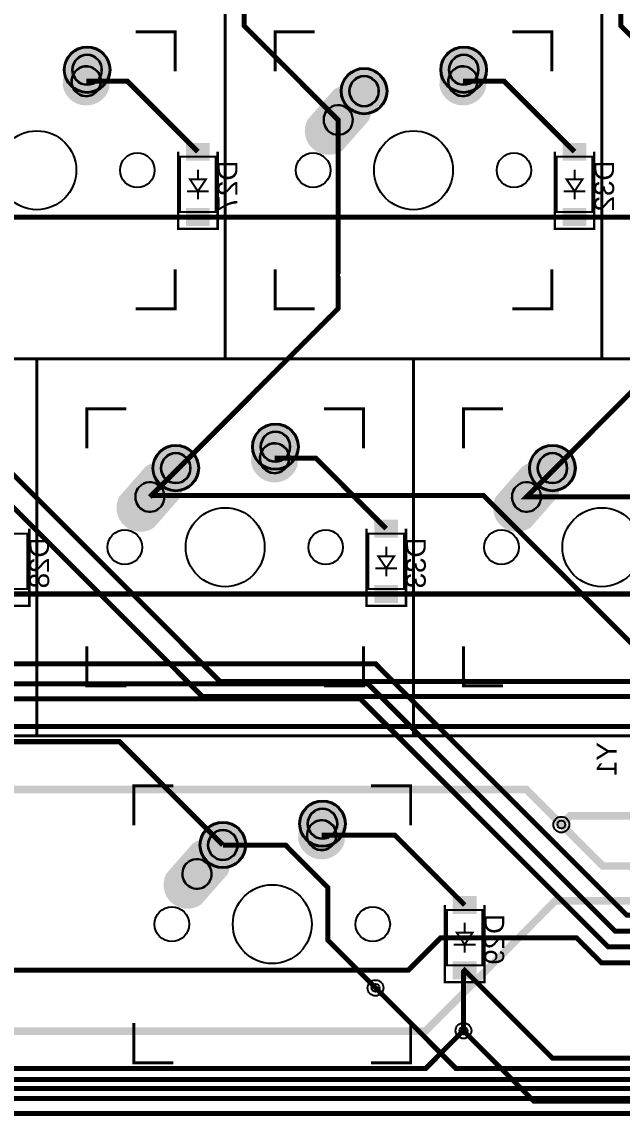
# Model space of a CAD drawing. Header units: millimetres. Extents: x 54 to 360, y -175 to -73.
# Drawn here: x 172.9 to 203.2, y -174.9 to -119.6 of the extents above; entities that cross this region are included whole.
import ezdxf

# ---------------------------------------------------------------- set-up
doc = ezdxf.new("R2010")
doc.units = ezdxf.units.MM
for name, color, linetype, true_color in [('BoardOutline', 7, 'Continuous', 0xff00ff), ('BottomLayer', 7, 'Continuous', 0x0000ff), ('BottomSilkLayer', 7, 'Continuous', 0x808000), ('BottomSolderMaskLayer', 7, 'Continuous', 0xaa00ff), ('Document', 7, 'Continuous', 0xffffff), ('Hole', 7, 'Continuous', 0x222222), ('Multi-Layer', 7, 'Continuous', 0xc0c0c0), ('TopLayer', 7, 'Continuous', 0xff0000), ('TopSolderMaskLayer', 7, 'Continuous', 0x800080)]:
    doc.layers.add(name, color=color, linetype=linetype, true_color=true_color)
doc.styles.get("Standard").update_dxf_attribs({"font": 'arial.ttf'})

msp = doc.modelspace()

# ---------------------------------------------------------------- hatches: boundary and pattern name
at = {"layer": 'BottomLayer'}
for points in [[(181.168294, -126.5936), (181.168294, -125.69342400000001), (182.368444, -125.69342400000001), (182.368444, -126.5936)], [(200.218294, -126.5936), (200.218294, -125.69342400000001), (201.418444, -125.69342400000001), (201.418444, -126.5936)], [(181.168294, -129.893568), (181.168294, -128.993392), (182.368444, -128.993392), (182.368444, -129.893568)], [(200.218294, -129.893568), (200.218294, -128.993392), (201.418444, -128.993392), (201.418444, -129.893568)], [(190.69329399999998, -145.643346), (190.69329399999998, -144.743424), (191.893444, -144.743424), (191.893444, -145.643346)], [(190.69329399999998, -148.94356800000003), (190.69329399999998, -148.04339199999998), (191.893444, -148.04339199999998), (191.893444, -148.94356800000003)], [(194.66204399999998, -164.66058), (194.66204399999998, -163.760658), (195.862194, -163.760658), (195.862194, -164.66058)], [(194.66204399999998, -167.960548), (194.66204399999998, -167.060626), (195.862194, -167.060626), (195.862194, -167.960548)]]:
    msp.add_hatch(color=256, dxfattribs=at).paths.add_polyline_path(points)
at = {"layer": 'BottomSolderMaskLayer'}
for points in [[(174.98923599999998, -122.000264, 1), (177.340768, -122.000264, 1)], [(194.039236, -122.000264, 1), (196.390768, -122.000264, 1)], [(177.27713236882502, -122.96440168973385, -0.7853981633974483), (174.9311722015116, -122.80261899472998), (174.97260763117498, -122.19639831026616, -0.7853981633974483), (177.3185677984884, -122.35818100527003)], [(196.327132368825, -122.96440168973385, -0.7853981633974483), (193.98117220151158, -122.80261899472998), (194.022607631175, -122.19639831026616, -0.7853981633974483), (196.3685677984884, -122.35818100527003)], [(188.999114, -123.080272, 1), (191.350646, -123.080272, 1)], [(189.06931221263702, -126.0884814028095, -0.7853981633974483), (187.319039793705, -124.51805177797756), (188.66069178736296, -122.99204659719048, -0.7853981633974483), (190.41096420629498, -124.56247622202243)], [(184.51423599999998, -141.050518, 1), (186.865768, -141.050518, 1)], [(186.802132368825, -142.01440168973386, -0.7853981633974483), (184.45617220151158, -141.85261899473), (184.497607631175, -141.24639831026616, -0.7853981633974483), (186.8435677984884, -141.40818100527002)], [(179.474114, -142.130526, 1), (181.825646, -142.130526, 1)], [(198.524114, -142.130526, 1), (200.87564600000002, -142.130526, 1)], [(179.544312212637, -145.13873540280954, -0.7853981633974483), (177.794039793705, -143.5683057779776), (179.135691787363, -142.04230059719046, -0.7853981633974483), (180.885964206295, -143.6127302220224)], [(198.59431221263702, -145.13873540280954, -0.7853981633974483), (196.844039793705, -143.5683057779776), (198.18569178736297, -142.04230059719046, -0.7853981633974483), (199.93596420629498, -143.6127302220224)], [(186.894216, -160.100518, 1), (189.24574800000002, -160.100518, 1)], [(189.18211236882502, -161.06440168973387, -0.7853981633974483), (186.8361522015116, -160.90261899473), (186.87758763117498, -160.29639831026614, -0.7853981633974483), (189.2235477984884, -160.45818100527)], [(181.854094, -161.180526, 1), (184.20562600000002, -161.180526, 1)], [(181.92429221263703, -164.18873540280956, -0.7853981633974483), (180.174019793705, -162.6183057779776), (181.51567178736298, -161.09230059719047, -0.7853981633974483), (183.265944206295, -162.66273022202242)]]:
    msp.add_hatch(color=256, dxfattribs=at).paths.add_polyline_path(points)
at = {"layer": 'Multi-Layer'}
for points in [[(175.040036, -122.000264, 1), (177.289968, -122.000264, 1)], [(194.090036, -122.000264, 1), (196.339968, -122.000264, 1)], [(177.22717041980982, -122.94781056034375, -0.7853981633974483), (174.98256951658422, -122.79301782839903), (175.02256958019015, -122.21298943965627, -0.7853981633974483), (177.26717048341575, -122.367782171601)], [(196.27717041980983, -122.94781056034375, -0.7853981633974483), (194.03256951658423, -122.79301782839903), (194.07256958019016, -122.21298943965627, -0.7853981633974483), (196.31717048341577, -122.367782171601)], [(189.049914, -123.080272, 1), (191.299846, -123.080272, 1)], [(189.0473029880278, -126.02158931368402, -0.7853981633974483), (187.37265262219285, -124.51901147648795), (188.68270101197217, -123.05893868631598, -0.7853981633974483), (190.35735137780713, -124.56151652351205)], [(186.75217041980983, -141.99781056034377, -0.7853981633974483), (184.50756951658423, -141.84301782839904), (184.54756958019016, -141.26298943965625, -0.7853981633974483), (186.79217048341576, -141.41778217160098)], [(184.565036, -141.050518, 1), (186.814968, -141.050518, 1)], [(179.524914, -142.130526, 1), (181.774846, -142.130526, 1)], [(198.574914, -142.130526, 1), (200.824846, -142.130526, 1)], [(179.5223029880278, -145.07184331368404, -0.7853981633974483), (177.84765262219284, -143.56926547648794), (179.1577010119722, -142.10919268631596, -0.7853981633974483), (180.83235137780716, -143.61177052351206)], [(198.57230298802781, -145.07184331368404, -0.7853981633974483), (196.89765262219285, -143.56926547648794), (198.20770101197218, -142.10919268631596, -0.7853981633974483), (199.88235137780714, -143.61177052351206)], [(186.945016, -160.100518, 1), (189.194948, -160.100518, 1)], [(189.13215041980985, -161.04781056034375, -0.7853981633974483), (186.88754951658424, -160.89301782839902), (186.92754958019017, -160.31298943965626, -0.7853981633974483), (189.17215048341578, -160.467782171601)], [(181.904894, -161.180526, 1), (184.154826, -161.180526, 1)], [(181.90228298802782, -164.12184331368405, -0.7853981633974483), (180.22763262219286, -162.61926547648795), (181.53768101197218, -161.15919268631595, -0.7853981633974483), (183.21233137780715, -162.66177052351205)]]:
    msp.add_hatch(color=256, dxfattribs=at).paths.add_polyline_path(points)
at = {"layer": 'TopSolderMaskLayer'}
for points in [[(174.98923599999998, -122.000264, 1), (177.340768, -122.000264, 1)], [(194.039236, -122.000264, 1), (196.390768, -122.000264, 1)], [(177.27713236882502, -122.96440168973385, -0.7853981633974483), (174.9311722015116, -122.80261899472998), (174.97260763117498, -122.19639831026616, -0.7853981633974483), (177.3185677984884, -122.35818100527003)], [(196.327132368825, -122.96440168973385, -0.7853981633974483), (193.98117220151158, -122.80261899472998), (194.022607631175, -122.19639831026616, -0.7853981633974483), (196.3685677984884, -122.35818100527003)], [(188.999114, -123.080272, 1), (191.350646, -123.080272, 1)], [(189.06931221263702, -126.0884814028095, -0.7853981633974483), (187.319039793705, -124.51805177797756), (188.66069178736296, -122.99204659719048, -0.7853981633974483), (190.41096420629498, -124.56247622202243)], [(184.51423599999998, -141.050518, 1), (186.865768, -141.050518, 1)], [(186.802132368825, -142.01440168973386, -0.7853981633974483), (184.45617220151158, -141.85261899473), (184.497607631175, -141.24639831026616, -0.7853981633974483), (186.8435677984884, -141.40818100527002)], [(179.474114, -142.130526, 1), (181.825646, -142.130526, 1)], [(198.524114, -142.130526, 1), (200.87564600000002, -142.130526, 1)], [(179.544312212637, -145.13873540280954, -0.7853981633974483), (177.794039793705, -143.5683057779776), (179.135691787363, -142.04230059719046, -0.7853981633974483), (180.885964206295, -143.6127302220224)], [(198.59431221263702, -145.13873540280954, -0.7853981633974483), (196.844039793705, -143.5683057779776), (198.18569178736297, -142.04230059719046, -0.7853981633974483), (199.93596420629498, -143.6127302220224)], [(186.894216, -160.100518, 1), (189.24574800000002, -160.100518, 1)], [(189.18211236882502, -161.06440168973387, -0.7853981633974483), (186.8361522015116, -160.90261899473), (186.87758763117498, -160.29639831026614, -0.7853981633974483), (189.2235477984884, -160.45818100527)], [(181.854094, -161.180526, 1), (184.20562600000002, -161.180526, 1)], [(181.92429221263703, -164.18873540280956, -0.7853981633974483), (180.174019793705, -162.6183057779776), (181.51567178736298, -161.09230059719047, -0.7853981633974483), (183.265944206295, -162.66273022202242)]]:
    msp.add_hatch(color=256, dxfattribs=at).paths.add_polyline_path(points)

# ---------------------------------------------------------------- linework, layer by layer
at = {"layer": 'BoardOutline', "const_width": 0.254}
msp.add_lwpolyline([(357.378, -174.752), (56.896, -174.752)], dxfattribs=at)
at = {"layer": 'BottomLayer'}
for points, const_width in [([(176.12487, -122.58040000000001), (178.20513, -122.58040000000001), (181.768496, -126.143512)], 0.254), ([(195.17487, -122.58040000000001), (197.25513, -122.58040000000001), (200.81824200000003, -126.143512)], 0.254), ([(216.231978, -159.9311), (215.1761, -159.9311), (213.74049200000002, -158.495746), (213.74049200000002, -130.04774600000002), (213.10549200000003, -129.412746), (213.074758, -129.44348), (200.81824200000003, -129.44348), (181.768496, -129.44348), (162.71849600000002, -129.44348), (143.668496, -129.44348), (124.61849600000001, -129.44348), (105.56849600000001, -129.44348), (105.506012, -129.505964), (80.168496, -129.505964)], 0.254), ([(185.64987, -141.6304), (187.73038400000002, -141.6304), (191.29324200000002, -145.19351200000003)], 0.254), ([(216.231978, -160.7312), (215.102694, -160.7312), (211.977986, -157.60674600000002), (211.96249200000003, -157.60674600000002), (210.343242, -155.98749600000002), (210.343242, -148.49348), (191.29324200000002, -148.49348), (172.24349600000002, -148.49348), (153.193496, -148.49348), (134.143496, -148.49348), (115.093496, -148.49348), (92.86849600000001, -148.49348)], 0.254), ([(216.231978, -164.731192), (203.466192, -164.731192), (190.75349200000002, -152.01874600000002), (159.13074600000002, -152.01874600000002)], 0.254), ([(216.231978, -165.531292), (202.86903800000002, -165.531292), (190.372746, -153.034746), (132.587746, -153.034746), (130.174746, -155.447746), (130.174746, -160.65474600000002)], 0.254), ([(216.231978, -166.331138), (202.526138, -166.331138), (189.991746, -153.796746), (133.349746, -153.796746), (131.35178200000001, -155.79471), (131.35178200000001, -161.38271), (130.90271, -161.831782), (128.811782, -161.831782), (127.634746, -160.65474600000002)], 0.254), ([(216.231978, -163.131246), (214.56599200000002, -163.131246), (212.851492, -161.41674600000002), (210.910678, -163.35756), (204.75956, -163.35756), (203.64399200000003, -162.242246), (202.246992, -162.242246), (200.15149200000002, -160.146746), (200.59599200000002, -159.702246), (205.54899200000003, -159.702246), (205.401672, -159.554672), (205.401672, -157.63113), (205.598776, -157.63113), (207.29879799999998, -155.93110800000002), (207.601566, -155.93110800000002), (207.601566, -154.010106), (207.451706, -153.86024600000002)], 0.381), ([(160.27374600000002, -154.939746), (161.289746, -155.955746), (177.80508, -155.955746), (183.02986, -161.180526)], 0.254), ([(110.284006, -162.64051800000001), (114.31397, -158.610554), (119.87555400000001, -158.610554), (130.04774600000002, -168.782746), (136.14374600000002, -168.782746), (136.397746, -169.03674600000002), (139.064746, -169.03674600000002), (143.055594, -173.027594), (216.353644, -173.027594), (219.531946, -169.849038), (219.531946, -168.83126000000001)], 0.254), ([(188.02985, -160.68040000000002), (191.7319, -160.68040000000002), (195.26199200000002, -164.210746)], 0.254), ([(221.132146, -168.83126000000001), (221.132146, -169.835068), (216.977468, -173.989746), (142.366746, -173.989746), (138.429746, -170.052746), (135.76274600000002, -170.052746), (135.546846, -169.836592), (66.458846, -169.836592), (62.659006, -166.036752), (62.659006, -162.64051800000001)], 0.254), ([(130.174746, -163.194746), (134.481316, -167.501316), (192.415922, -167.501316), (194.05549200000002, -165.861746), (200.91349200000002, -165.861746), (202.182984, -167.131238), (216.231978, -167.131238)], 0.254), ([(195.19849200000002, -170.560746), (195.19849200000002, -167.574214), (195.26199200000002, -167.510714)], 0.254), ([(217.93200000000002, -168.83126000000001), (217.93200000000002, -169.798238), (215.77249200000003, -171.95774600000001), (199.709024, -171.95774600000001), (195.26199200000002, -167.510714), (195.260214, -167.51274600000002)], 0.254), ([(220.332046, -168.83126000000001), (220.332046, -169.835068), (216.685622, -173.48174600000002), (215.01049200000003, -173.48174600000002), (212.72449200000003, -173.48174600000002), (173.227746, -173.48174600000002), (163.956746, -173.48174600000002), (142.620746, -173.48174600000002), (139.699746, -170.560746), (138.721846, -169.582592), (136.054846, -169.582592), (135.854694, -169.382694), (133.47674600000002, -169.382694), (103.72394800000001, -169.382694), (102.74274600000001, -168.401746)], 0.254), ([(218.7321, -168.83126000000001), (218.7321, -169.835068), (216.101676, -172.465746), (213.232492, -172.465746), (194.81749200000002, -172.465746), (190.75349200000002, -168.401746)], 0.254)]:
    msp.add_lwpolyline(points, dxfattribs=dict(at, const_width=const_width))
at = {"layer": 'BottomSilkLayer', "const_width": 0.119888}
for points in [[(182.768494, -126.143512), (182.768494, -130.043428), (180.768498, -130.043428), (180.768498, -126.143512)], [(201.81824, -126.143512), (201.81824, -130.043428), (199.81824400000002, -130.043428), (199.81824400000002, -126.143512)], [(173.243494, -145.19351200000003), (173.243494, -149.093428), (171.24349800000002, -149.093428), (171.24349800000002, -145.19351200000003)], [(192.29324, -145.19351200000003), (192.29324, -149.093428), (190.29324400000002, -149.093428), (190.29324400000002, -145.19351200000003)], [(196.26199, -164.210746), (196.26199, -168.110662), (194.26199400000002, -168.110662), (194.26199400000002, -164.210746)]]:
    msp.add_lwpolyline(points, dxfattribs=at)
at = {"layer": 'BottomSolderMaskLayer'}
for points in [[(176.1648692650711, -121.23199423165501), (176.16513473492887, -121.23199423165501)], [(195.21486926507112, -121.23199423165501), (195.21513473492888, -121.23199423165501)], [(175.36522068796745, -122.63291986181656), (175.36522068796745, -122.63265439195878)], [(176.88451931203252, -122.52814560804123), (176.88451931203252, -122.52788013818345)], [(190.17474726507112, -122.312002231655), (190.17501273492888, -122.312002231655)], [(194.41522068796746, -122.63291986181656), (194.41522068796746, -122.63265439195878)], [(195.93451931203253, -122.52814560804123), (195.93451931203253, -122.52788013818345)], [(176.1648692650711, -122.768533768345), (176.16513473492887, -122.768533768345)], [(195.21486926507112, -122.768533768345), (195.21513473492888, -122.768533768345)], [(190.17474726507112, -123.84854176834499), (190.17501273492888, -123.84854176834499)], [(188.30459955217736, -124.03761984874251), (188.30475562867457, -124.03740747285632)], [(189.42524837132544, -125.04312052714369), (189.42540444782264, -125.04290815125749)], [(185.6898692650711, -140.28224823165502), (185.69013473492888, -140.28224823165502)], [(180.64974726507114, -141.362256231655), (180.65001273492888, -141.362256231655)], [(199.69974726507112, -141.362256231655), (199.7000127349289, -141.362256231655)], [(184.89022068796746, -141.68291986181654), (184.89022068796746, -141.68265439195878)], [(185.6898692650711, -141.818787768345), (185.69013473492888, -141.818787768345)], [(186.40951931203253, -141.57814560804124), (186.40951931203253, -141.57788013818347)], [(178.77959955217736, -143.08787384874253), (178.77975562867456, -143.0876614728563)], [(180.64974726507114, -142.898795768345), (180.65001273492888, -142.898795768345)], [(197.82959955217737, -143.08787384874253), (197.82975562867455, -143.0876614728563)], [(199.69974726507112, -142.898795768345), (199.7000127349289, -142.898795768345)], [(179.90024837132543, -144.0933745271437), (179.90040444782264, -144.09316215125747)], [(198.95024837132544, -144.0933745271437), (198.95040444782262, -144.09316215125747)], [(188.06984926507113, -159.332248231655), (188.0701147349289, -159.332248231655)], [(183.02972726507113, -160.412256231655), (183.0299927349289, -160.412256231655)], [(187.27020068796747, -160.73291986181655), (187.27020068796747, -160.7326543919588)], [(188.06984926507113, -160.868787768345), (188.0701147349289, -160.868787768345)], [(188.78949931203255, -160.62814560804125), (188.78949931203255, -160.62788013818349)], [(183.02972726507113, -161.94879576834498), (183.0299927349289, -161.94879576834498)], [(181.15957955217738, -162.13787384874254), (181.15973562867455, -162.1376614728563)], [(182.28022837132545, -163.14337452714372), (182.28038444782263, -163.14316215125748)]]:
    msp.add_lwpolyline(points, close=True, dxfattribs=at)
for centre in [(176.165002, -122.000264), (195.215002, -122.000264), (190.17488, -123.080272), (185.690002, -141.050518), (180.64988, -142.130526), (199.69988, -142.130526), (188.069982, -160.100518), (183.02986, -161.180526)]:
    msp.add_circle(centre, 1.1757659999999999, dxfattribs=at)
for centre, radius, start, end in [((176.16513473492887, -122.000264), 0.7682697683449988, 90, 270), ((176.1648692650711, -122.000264), 0.7682697683449988, 270, 90), ((195.21513473492888, -122.000264), 0.7682697683449988, 90, 270), ((195.21486926507112, -122.000264), 0.7682697683449988, 270, 90), ((176.12487, -122.5805327349289), 0.7614535365569212, 356.055, 176.055), ((195.17487, -122.5805327349289), 0.7614535365569212, 356.055, 176.055), ((176.12487, -122.58026726507111), 0.7614535365569212, 176.055, 356.055), ((190.17501273492888, -123.080272), 0.7682697683449988, 90, 270), ((190.17474726507112, -123.080272), 0.7682697683449988, 270, 90), ((195.17487, -122.58026726507111), 0.7614535365569212, 176.055, 356.055), ((188.8649239617514, -124.5403701879431), 0.7528089714733732, 318.1, 138.1), ((188.8650800382486, -124.5401578120569), 0.7528089714733732, 138.1, 318.1), ((185.69013473492888, -141.050518), 0.7682697683449988, 90, 270), ((185.6898692650711, -141.050518), 0.7682697683449988, 270, 90), ((185.64987, -141.6305327349289), 0.7614535365569212, 356.055, 176.055), ((180.65001273492888, -142.130526), 0.7682697683449988, 90, 270), ((180.64974726507114, -142.130526), 0.7682697683449988, 270, 90), ((199.7000127349289, -142.130526), 0.7682697683449988, 90, 270), ((199.69974726507112, -142.130526), 0.7682697683449988, 270, 90), ((185.64987, -141.63026726507113), 0.7614535365569212, 176.055, 356.055), ((179.3400800382486, -143.59041181205689), 0.7528089714733732, 138.1, 318.1), ((179.3399239617514, -143.59062418794312), 0.7528089714733732, 318.1, 138.1), ((198.39008003824858, -143.59041181205689), 0.7528089714733732, 138.1, 318.1), ((198.3899239617514, -143.59062418794312), 0.7528089714733732, 318.1, 138.1), ((188.0701147349289, -160.100518), 0.7682697683449988, 90, 270), ((188.06984926507113, -160.100518), 0.7682697683449988, 270, 90), ((188.02985, -160.6805327349289), 0.7614535365569212, 356.055, 176.055), ((183.0299927349289, -161.180526), 0.7682697683449988, 90, 270), ((183.02972726507113, -161.180526), 0.7682697683449988, 270, 90), ((188.02985, -160.68026726507114), 0.7614535365569212, 176.055, 356.055), ((181.7199039617514, -162.64062418794313), 0.7528089714733732, 318.1, 138.1), ((181.7200600382486, -162.6404118120569), 0.7528089714733732, 138.1, 318.1)]:
    msp.add_arc(centre, radius, start, end, dxfattribs=at)
at = {"layer": 'Document'}
for points, const_width in [([(164.100002, -117.555264), (183.150002, -117.555264), (183.150002, -136.605264), (164.100002, -136.605264), (164.100002, -117.555264)], 0.150114), ([(183.150002, -117.555264), (202.199748, -117.555264), (202.199748, -136.605264), (183.150002, -136.605264), (183.150002, -117.555264)], 0.150114), ([(202.199748, -117.555264), (221.249748, -117.555264), (221.249748, -136.605264), (202.199748, -136.605264), (202.199748, -117.555264)], 0.150114), ([(182.668418, -126.393448), (180.86832, -126.393448), (180.86832, -129.193544), (182.668418, -129.193544), (182.668418, -126.393448)], 0.10007600000000001), ([(201.718418, -126.393448), (199.91832000000002, -126.393448), (199.91832000000002, -129.193544), (201.718418, -129.193544), (201.718418, -126.393448)], 0.10007600000000001), ([(182.168292, -127.54356), (181.368446, -127.54356), (181.768496, -128.143508), (182.168292, -127.54356)], 0.10007600000000001), ([(201.218292, -127.54356), (200.418446, -127.54356), (200.81824200000003, -128.143508), (201.218292, -127.54356)], 0.10007600000000001), ([(154.575002, -136.60551800000002), (173.625002, -136.60551800000002), (173.625002, -155.655518), (154.575002, -155.655518), (154.575002, -136.60551800000002)], 0.150114), ([(173.625002, -136.60551800000002), (192.675002, -136.60551800000002), (192.675002, -155.655518), (173.625002, -155.655518), (173.625002, -136.60551800000002)], 0.150114), ([(192.675002, -136.60551800000002), (211.724748, -136.60551800000002), (211.724748, -155.655518), (192.675002, -155.655518), (192.675002, -136.60551800000002)], 0.150114), ([(173.143418, -145.443448), (171.34332, -145.443448), (171.34332, -148.24354399999999), (173.143418, -148.24354399999999), (173.143418, -145.443448)], 0.10007600000000001), ([(192.193418, -145.443448), (190.39332000000002, -145.443448), (190.39332000000002, -148.24354399999999), (192.193418, -148.24354399999999), (192.193418, -145.443448)], 0.10007600000000001), ([(191.69329199999999, -146.59356), (190.89344599999998, -146.59356), (191.29324200000002, -147.19350799999998), (191.69329199999999, -146.59356)], 0.10007600000000001), ([(125.998732, -155.655518), (245.060978, -155.655518), (245.060978, -174.705518), (125.998732, -174.705518), (125.998732, -155.655518)], 0.150114), ([(196.162168, -164.460682), (194.36207000000002, -164.460682), (194.36207000000002, -167.260778), (196.162168, -167.260778), (196.162168, -164.460682)], 0.10007600000000001), ([(195.66204199999999, -165.610794), (194.86219599999998, -165.610794), (195.26199200000002, -166.210742), (195.66204199999999, -165.610794)], 0.10007600000000001)]:
    msp.add_lwpolyline(points, close=True, dxfattribs=dict(at, const_width=const_width))
for points, const_width in [([(178.62499200000002, -120.080278), (180.624988, -120.080278), (180.624988, -122.08027399999999)], 0.150114), ([(187.675012, -120.080278), (185.675016, -120.080278), (185.675016, -122.08027399999999)], 0.150114), ([(197.674992, -120.080278), (199.67498799999998, -120.080278), (199.67498799999998, -122.08027399999999)], 0.150114), ([(181.768496, -127.54356), (181.768496, -127.043434)], 0.10007600000000001), ([(200.81824200000003, -127.54356), (200.81824200000003, -127.043434)], 0.10007600000000001), ([(182.318406, -128.143508), (181.768496, -128.143508), (181.218332, -128.143508)], 0.10007600000000001), ([(181.768496, -128.543558), (181.768496, -128.143508)], 0.10007600000000001), ([(201.368406, -128.143508), (200.81824200000003, -128.143508), (200.268332, -128.143508)], 0.10007600000000001), ([(200.81824200000003, -128.543558), (200.81824200000003, -128.143508)], 0.10007600000000001), ([(178.62499200000002, -134.08025), (180.624988, -134.08025), (180.624988, -132.080254)], 0.150114), ([(185.675016, -132.080254), (185.675016, -134.08025), (187.675012, -134.08025)], 0.150114), ([(197.674992, -134.08025), (199.67498799999998, -134.08025), (199.67498799999998, -132.080254)], 0.150114), ([(178.150012, -139.13053200000002), (176.150016, -139.13053200000002), (176.150016, -141.130528)], 0.150114), ([(188.14999200000003, -139.13053200000002), (190.14998799999998, -139.13053200000002), (190.14998799999998, -141.130528)], 0.150114), ([(197.199758, -139.13053200000002), (195.19976200000002, -139.13053200000002), (195.19976200000002, -141.130528)], 0.150114), ([(191.29324200000002, -146.59356), (191.29324200000002, -146.093434)], 0.10007600000000001), ([(191.843406, -147.19350799999998), (191.29324200000002, -147.19350799999998), (190.74333199999998, -147.19350799999998)], 0.10007600000000001), ([(191.29324200000002, -147.593558), (191.29324200000002, -147.19350799999998)], 0.10007600000000001), ([(176.150016, -151.130508), (176.150016, -153.130504), (178.150012, -153.130504)], 0.150114), ([(188.14999200000003, -153.130504), (190.14998799999998, -153.130504), (190.14998799999998, -151.130508)], 0.150114), ([(195.19976200000002, -151.130508), (195.19976200000002, -153.130504), (197.199758, -153.130504)], 0.150114), ([(180.52999200000002, -158.180532), (178.529996, -158.180532), (178.529996, -160.18052799999998)], 0.150114), ([(190.52997200000001, -158.180532), (192.529968, -158.180532), (192.529968, -160.18052799999998)], 0.150114), ([(195.26199200000002, -165.610794), (195.26199200000002, -165.110668)], 0.10007600000000001), ([(195.812156, -166.210742), (195.26199200000002, -166.210742), (194.71208199999998, -166.210742)], 0.10007600000000001), ([(195.26199200000002, -166.610792), (195.26199200000002, -166.210742)], 0.10007600000000001), ([(178.529996, -170.180508), (178.529996, -172.18050399999998), (180.52999200000002, -172.18050399999998)], 0.150114), ([(190.52997200000001, -172.18050399999998), (192.529968, -172.18050399999998), (192.529968, -170.180508)], 0.150114)]:
    msp.add_lwpolyline(points, dxfattribs=dict(at, const_width=const_width))
at = {"layer": 'Hole'}
for centre in [(200.15149200000002, -160.146746), (190.75349200000002, -168.401746), (195.19849200000002, -170.560746)]:
    msp.add_circle(centre, 0.19989800000000002, dxfattribs=at)
at = {"layer": 'Multi-Layer'}
for points in [[(176.164875, -121.265188), (176.165129, -121.265188)], [(195.214875, -121.265188), (195.215129, -121.265188)], [(175.39153572432434, -122.6310993827329), (175.39153572432434, -122.63084538273289)], [(176.164875, -122.73534000000001), (176.165129, -122.73534000000001)], [(176.85820427567563, -122.52995461726711), (176.85820427567563, -122.5297006172671)], [(190.174753, -122.34519599999999), (190.175007, -122.34519599999999)], [(194.44153572432435, -122.6310993827329), (194.44153572432435, -122.63084538273289)], [(195.214875, -122.73534000000001), (195.215129, -122.73534000000001)], [(195.90820427567564, -122.52995461726711), (195.90820427567564, -122.5297006172671)], [(190.174753, -123.815348), (190.175007, -123.815348)], [(188.31780024584256, -124.04945791645457), (188.31795264584258, -124.04925471645457)], [(189.4120513541574, -125.03127328354543), (189.41220375415742, -125.03107008354543)], [(185.689875, -140.31544200000002), (185.69012899999998, -140.31544200000002)], [(180.649753, -141.39545), (180.65000700000002, -141.39545)], [(199.69975300000002, -141.39545), (199.700007, -141.39545)], [(184.91653572432435, -141.6810993827329), (184.91653572432435, -141.6808453827329)], [(185.689875, -141.785594), (185.69012899999998, -141.785594)], [(186.38320427567564, -141.5799546172671), (186.38320427567564, -141.57970061726712)], [(178.79280024584259, -143.09971191645457), (178.7929526458426, -143.09950871645458)], [(180.649753, -142.865602), (180.65000700000002, -142.865602)], [(197.84280024584257, -143.09971191645457), (197.8429526458426, -143.09950871645458)], [(199.69975300000002, -142.865602), (199.700007, -142.865602)], [(179.88705135415742, -144.08152728354543), (179.88720375415744, -144.08132408354544)], [(198.9370513541574, -144.08152728354543), (198.93720375415742, -144.08132408354544)], [(188.069855, -159.365442), (188.070109, -159.365442)], [(183.02973300000002, -160.44545), (183.029987, -160.44545)], [(187.29651572432437, -160.7310993827329), (187.29651572432437, -160.7308453827329)], [(188.069855, -160.835594), (188.070109, -160.835594)], [(188.76318427567566, -160.62995461726712), (188.76318427567566, -160.6297006172671)], [(183.02973300000002, -161.91560199999998), (183.029987, -161.91560199999998)], [(181.17278024584257, -162.14971191645458), (181.1729326458426, -162.14950871645456)], [(182.2670313541574, -163.13152728354544), (182.26718375415743, -163.13132408354542)]]:
    msp.add_lwpolyline(points, close=True, dxfattribs=at)
for centre, radius in [((176.165002, -122.000264), 1.1249660000000001), ((195.215002, -122.000264), 1.1249660000000001), ((190.17488, -123.080272), 1.1249660000000001), ((173.625002, -127.080264), 1.9939), ((192.675002, -127.080264), 1.9939), ((178.705002, -127.080264), 0.87503), ((187.595002, -127.080264), 0.87503), ((197.755002, -127.080264), 0.87503), ((185.690002, -141.050518), 1.1249660000000001), ((180.64988, -142.130526), 1.1249660000000001), ((199.69988, -142.130526), 1.1249660000000001), ((183.150002, -146.130518), 1.9939), ((202.199748, -146.130518), 1.9939), ((178.070002, -146.130518), 0.87503), ((188.230002, -146.130518), 0.87503), ((197.120002, -146.130518), 0.87503), ((188.069982, -160.100518), 1.1249660000000001), ((200.15149200000002, -160.146746), 0.40005), ((183.02986, -161.180526), 1.1249660000000001), ((185.529982, -165.180518), 1.9939), ((180.449982, -165.180518), 0.87503), ((190.609982, -165.180518), 0.87503), ((190.75349200000002, -168.401746), 0.40005), ((195.19849200000002, -170.560746), 0.40005)]:
    msp.add_circle(centre, radius, dxfattribs=at)
for centre, start, end in [((176.165129, -122.000264), 90, 270), ((176.164875, -122.000264), 270, 90), ((195.215129, -122.000264), 90, 270), ((195.214875, -122.000264), 270, 90), ((176.12487, -122.580527), 356.055, 176.055), ((195.17487, -122.580527), 356.055, 176.055), ((176.12487, -122.58027299999999), 176.055, 356.055), ((190.175007, -123.080272), 90, 270), ((190.174753, -123.080272), 270, 90), ((195.17487, -122.58027299999999), 176.055, 356.055), ((188.86492579999998, -124.5403656), 318.1, 138.1), ((188.8650782, -124.5401624), 138.1, 318.1), ((185.69012899999998, -141.050518), 90, 270), ((185.689875, -141.050518), 270, 90), ((185.64987, -141.630527), 356.055, 176.055), ((180.65000700000002, -142.130526), 90, 270), ((180.649753, -142.130526), 270, 90), ((199.700007, -142.130526), 90, 270), ((199.69975300000002, -142.130526), 270, 90), ((185.64987, -141.63027300000002), 176.055, 356.055), ((179.34007820000002, -143.5904164), 138.1, 318.1), ((179.3399258, -143.5906196), 318.1, 138.1), ((198.3900782, -143.5904164), 138.1, 318.1), ((198.3899258, -143.5906196), 318.1, 138.1), ((188.070109, -160.100518), 90, 270), ((188.069855, -160.100518), 270, 90), ((188.02985, -160.680527), 356.055, 176.055), ((183.029987, -161.180526), 90, 270), ((183.02973300000002, -161.180526), 270, 90), ((188.02985, -160.680273), 176.055, 356.055), ((181.7199058, -162.6406196), 318.1, 138.1), ((181.7200582, -162.6404164), 138.1, 318.1)]:
    msp.add_arc(centre, 0.7350760000000001, start, end, dxfattribs=at)
at = {"layer": 'TopLayer'}
for points, const_width in [([(174.57597800000002, -86.440518), (174.57597800000002, -95.963486), (184.10301, -105.490264), (184.10301, -119.778272), (188.865002, -124.540264), (188.865002, -132.44449), (188.959236, -132.44449)], 0.254), ([(193.62801000000002, -86.440518), (193.62801000000002, -95.965518), (203.15275599999998, -105.490264), (203.15275599999998, -119.778272), (207.914748, -124.540264), (207.914748, -131.842002), (207.914748, -134.065518), (198.390002, -143.590518), (207.41132000000002, -143.590518), (215.0237, -151.202644), (224.897442, -151.202644), (225.17049200000002, -151.475694)], 0.254), ([(188.865002, -132.44449), (188.865002, -134.065518), (179.340002, -143.590518), (179.418742, -143.511778), (196.214492, -143.511778), (204.848714, -152.145746), (224.05594, -152.145746)], 0.254), ([(218.566492, -152.907746), (182.879746, -152.907746), (168.401746, -138.429746)], 0.254), ([(217.926412, -153.67584200000002), (181.99684200000002, -153.67584200000002), (167.639746, -139.318746)], 0.254), ([(216.78849200000002, -155.193746), (210.69249200000002, -155.193746), (162.813746, -155.193746), (154.304746, -163.70274600000002)], 0.254), ([(200.15149200000002, -160.146746), (198.37349200000003, -158.36874600000002), (161.03574600000002, -158.36874600000002), (158.36874600000002, -161.03574600000002), (158.36874600000002, -167.89374600000002), (156.46374600000001, -169.798746)], 0.381), ([(190.75349200000002, -168.401746), (188.340746, -165.98874600000002), (188.340746, -163.32174600000002), (186.199272, -161.180526), (183.02986, -161.180526)], 0.254), ([(232.917492, -163.829746), (232.917492, -167.51274600000002), (229.488492, -170.941746), (223.519492, -170.941746), (210.89899400000002, -170.941746), (203.96149200000002, -164.004244), (199.849994, -164.004244), (193.265044, -170.589194), (156.111194, -170.589194), (150.367746, -164.84574600000002), (150.367746, -164.718746)], 0.381), ([(127.634746, -168.27474600000002), (138.048746, -168.27474600000002), (138.683746, -168.27474600000002), (142.87474600000002, -172.465746), (193.29349200000001, -172.465746), (195.19849200000002, -170.560746), (198.75449200000003, -174.116746), (241.42649200000002, -174.116746), (248.28449200000003, -174.116746), (248.29185800000002, -174.116746), (254.634746, -167.77385800000002)], 0.254)]:
    msp.add_lwpolyline(points, dxfattribs=dict(at, const_width=const_width))
at = {"layer": 'TopSolderMaskLayer'}
for points in [[(176.1648692650711, -121.23199423165501), (176.16513473492887, -121.23199423165501)], [(195.21486926507112, -121.23199423165501), (195.21513473492888, -121.23199423165501)], [(175.36522068796745, -122.63291986181656), (175.36522068796745, -122.63265439195878)], [(176.88451931203252, -122.52814560804123), (176.88451931203252, -122.52788013818345)], [(190.17474726507112, -122.312002231655), (190.17501273492888, -122.312002231655)], [(194.41522068796746, -122.63291986181656), (194.41522068796746, -122.63265439195878)], [(195.93451931203253, -122.52814560804123), (195.93451931203253, -122.52788013818345)], [(176.1648692650711, -122.768533768345), (176.16513473492887, -122.768533768345)], [(195.21486926507112, -122.768533768345), (195.21513473492888, -122.768533768345)], [(190.17474726507112, -123.84854176834499), (190.17501273492888, -123.84854176834499)], [(188.30459955217736, -124.03761984874251), (188.30475562867457, -124.03740747285632)], [(189.42524837132544, -125.04312052714369), (189.42540444782264, -125.04290815125749)], [(185.6898692650711, -140.28224823165502), (185.69013473492888, -140.28224823165502)], [(180.64974726507114, -141.362256231655), (180.65001273492888, -141.362256231655)], [(199.69974726507112, -141.362256231655), (199.7000127349289, -141.362256231655)], [(184.89022068796746, -141.68291986181654), (184.89022068796746, -141.68265439195878)], [(185.6898692650711, -141.818787768345), (185.69013473492888, -141.818787768345)], [(186.40951931203253, -141.57814560804124), (186.40951931203253, -141.57788013818347)], [(178.77959955217736, -143.08787384874253), (178.77975562867456, -143.0876614728563)], [(180.64974726507114, -142.898795768345), (180.65001273492888, -142.898795768345)], [(197.82959955217737, -143.08787384874253), (197.82975562867455, -143.0876614728563)], [(199.69974726507112, -142.898795768345), (199.7000127349289, -142.898795768345)], [(179.90024837132543, -144.0933745271437), (179.90040444782264, -144.09316215125747)], [(198.95024837132544, -144.0933745271437), (198.95040444782262, -144.09316215125747)], [(188.06984926507113, -159.332248231655), (188.0701147349289, -159.332248231655)], [(183.02972726507113, -160.412256231655), (183.0299927349289, -160.412256231655)], [(187.27020068796747, -160.73291986181655), (187.27020068796747, -160.7326543919588)], [(188.06984926507113, -160.868787768345), (188.0701147349289, -160.868787768345)], [(188.78949931203255, -160.62814560804125), (188.78949931203255, -160.62788013818349)], [(183.02972726507113, -161.94879576834498), (183.0299927349289, -161.94879576834498)], [(181.15957955217738, -162.13787384874254), (181.15973562867455, -162.1376614728563)], [(182.28022837132545, -163.14337452714372), (182.28038444782263, -163.14316215125748)]]:
    msp.add_lwpolyline(points, close=True, dxfattribs=at)
for centre in [(176.165002, -122.000264), (195.215002, -122.000264), (190.17488, -123.080272), (185.690002, -141.050518), (180.64988, -142.130526), (199.69988, -142.130526), (188.069982, -160.100518), (183.02986, -161.180526)]:
    msp.add_circle(centre, 1.1757659999999999, dxfattribs=at)
for centre, radius, start, end in [((176.16513473492887, -122.000264), 0.7682697683449988, 90, 270), ((176.1648692650711, -122.000264), 0.7682697683449988, 270, 90), ((195.21513473492888, -122.000264), 0.7682697683449988, 90, 270), ((195.21486926507112, -122.000264), 0.7682697683449988, 270, 90), ((176.12487, -122.5805327349289), 0.7614535365569212, 356.055, 176.055), ((195.17487, -122.5805327349289), 0.7614535365569212, 356.055, 176.055), ((176.12487, -122.58026726507111), 0.7614535365569212, 176.055, 356.055), ((190.17501273492888, -123.080272), 0.7682697683449988, 90, 270), ((190.17474726507112, -123.080272), 0.7682697683449988, 270, 90), ((195.17487, -122.58026726507111), 0.7614535365569212, 176.055, 356.055), ((188.8649239617514, -124.5403701879431), 0.7528089714733732, 318.1, 138.1), ((188.8650800382486, -124.5401578120569), 0.7528089714733732, 138.1, 318.1), ((185.69013473492888, -141.050518), 0.7682697683449988, 90, 270), ((185.6898692650711, -141.050518), 0.7682697683449988, 270, 90), ((185.64987, -141.6305327349289), 0.7614535365569212, 356.055, 176.055), ((180.65001273492888, -142.130526), 0.7682697683449988, 90, 270), ((180.64974726507114, -142.130526), 0.7682697683449988, 270, 90), ((199.7000127349289, -142.130526), 0.7682697683449988, 90, 270), ((199.69974726507112, -142.130526), 0.7682697683449988, 270, 90), ((185.64987, -141.63026726507113), 0.7614535365569212, 176.055, 356.055), ((179.3400800382486, -143.59041181205689), 0.7528089714733732, 138.1, 318.1), ((179.3399239617514, -143.59062418794312), 0.7528089714733732, 318.1, 138.1), ((198.39008003824858, -143.59041181205689), 0.7528089714733732, 138.1, 318.1), ((198.3899239617514, -143.59062418794312), 0.7528089714733732, 318.1, 138.1), ((188.0701147349289, -160.100518), 0.7682697683449988, 90, 270), ((188.06984926507113, -160.100518), 0.7682697683449988, 270, 90), ((188.02985, -160.6805327349289), 0.7614535365569212, 356.055, 176.055), ((183.0299927349289, -161.180526), 0.7682697683449988, 90, 270), ((183.02972726507113, -161.180526), 0.7682697683449988, 270, 90), ((188.02985, -160.68026726507114), 0.7614535365569212, 176.055, 356.055), ((181.7199039617514, -162.64062418794313), 0.7528089714733732, 318.1, 138.1), ((181.7200600382486, -162.6404118120569), 0.7528089714733732, 138.1, 318.1)]:
    msp.add_arc(centre, radius, start, end, dxfattribs=at)

# ---------------------------------------------------------------- texts
at = {"layer": 'BottomSilkLayer', "text_generation_flag": 2}
for s, p in [('D27', (183.768492, -126.5936)), ('D32', (202.81823799999998, -126.5936)), ('D28', (174.243492, -145.643346)), ('D33', (193.293238, -145.643346)), ('Y1', (202.945492, -155.98114600000002)), ('D29', (197.261988, -164.66058))]:
    msp.add_text(s, height=0.9999979999999999, rotation=90, dxfattribs=at).set_placement(p)

doc.saveas('drawing.dxf')
